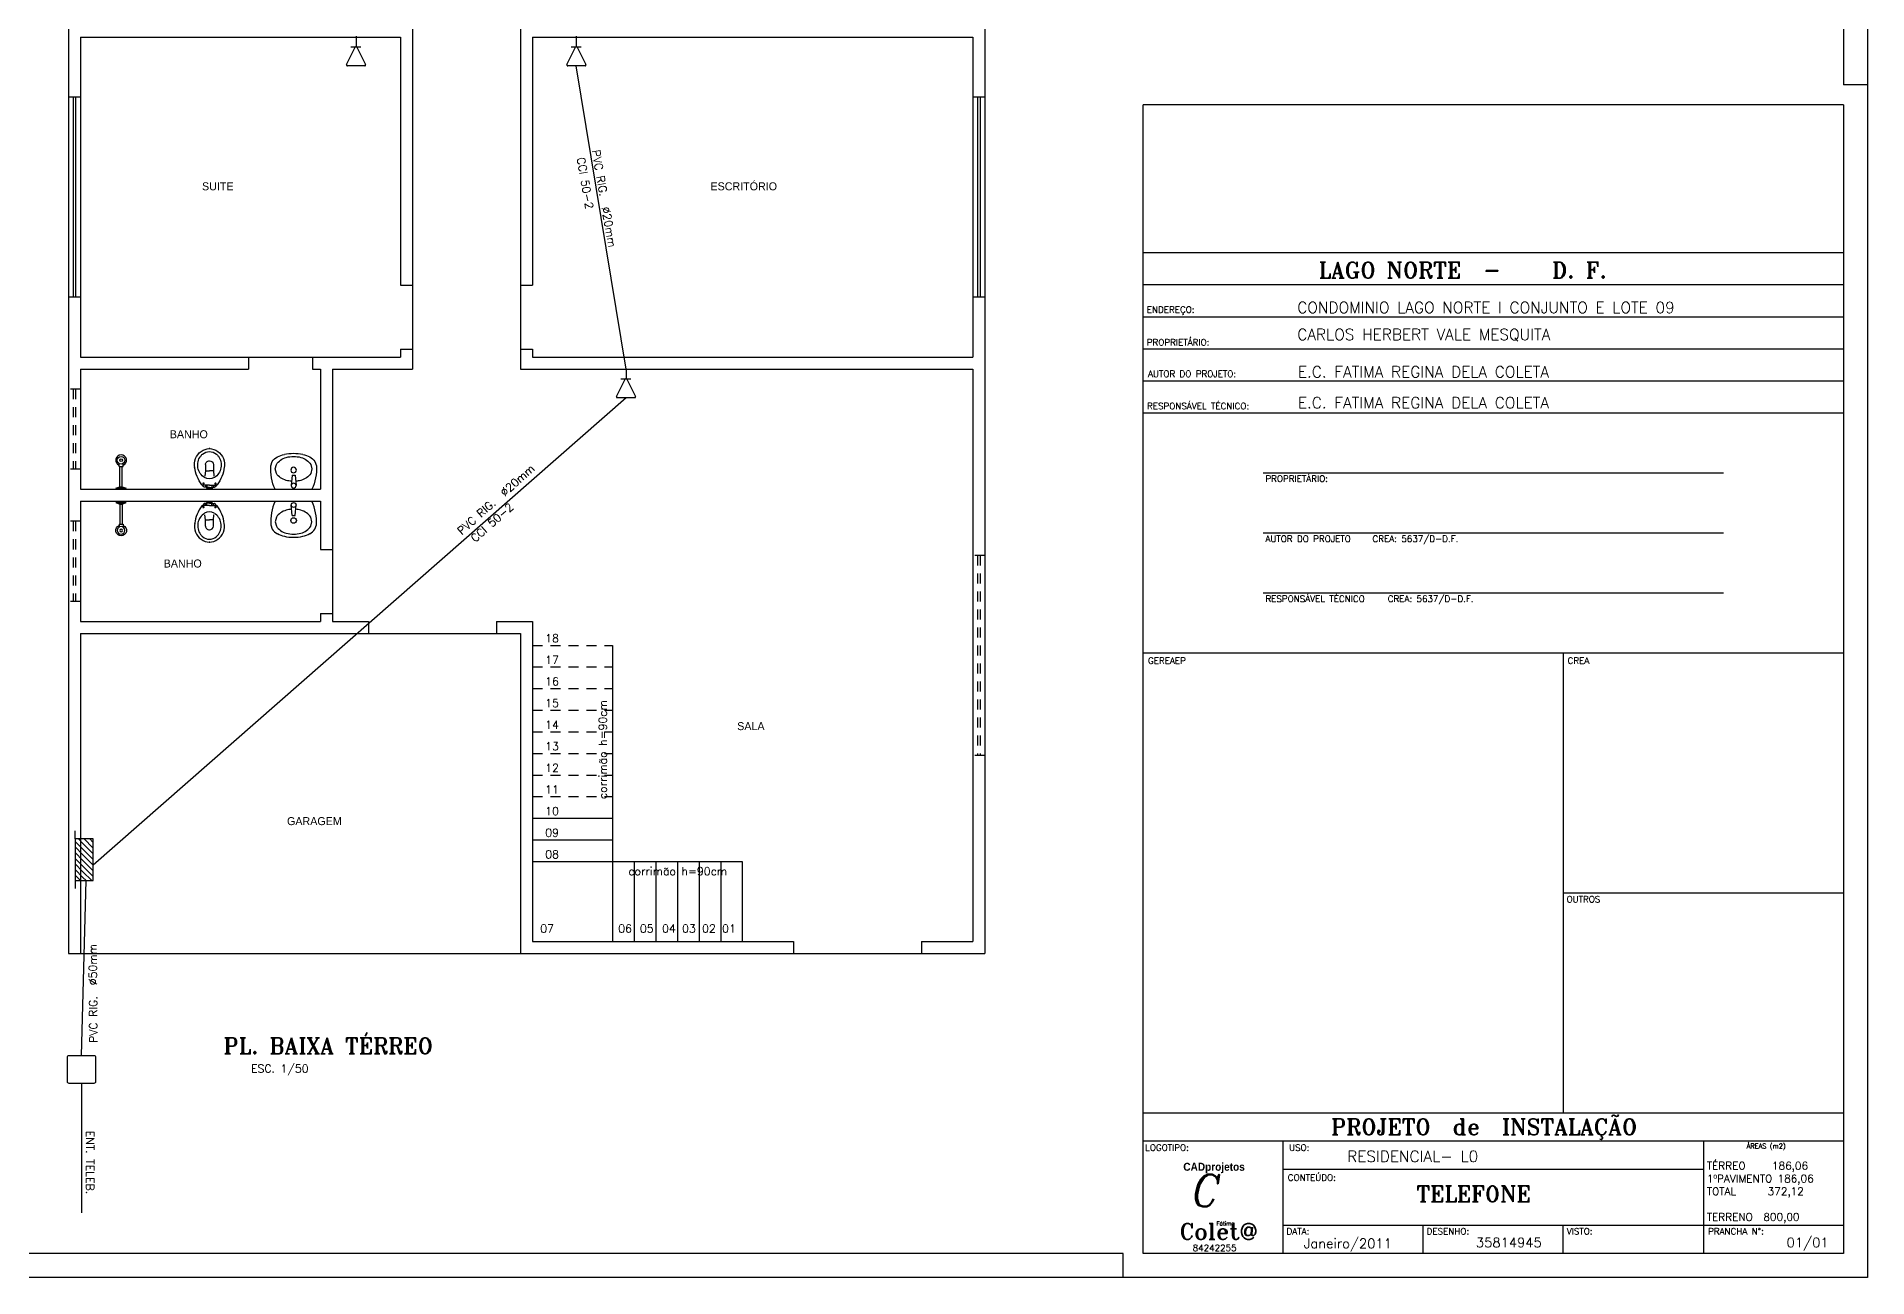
# Model space of a CAD drawing. Extents: x -5.4 to 33.1, y 0 to 28.4.
# Drawn here: x 10.26 to 33.13, y 0 to 15.5 of the extents above; entities that cross this region are included whole.
import ezdxf
from ezdxf.enums import TextEntityAlignment as Align

# ---------------------------------------------------------------- set-up
doc = ezdxf.new("R2010")
doc.units = 0
doc.header["$MEASUREMENT"] = 0
doc.linetypes.add('HIDDEN2', pattern=[0.1875, 0.125, -0.0625])
doc.layers.get('0').update_dxf_attribs({"linetype": 'CONTINUOUS'})
for name, color, linetype in [('1', 1, 'CONTINUOUS'), ('2', 2, 'CONTINUOUS'), ('3', 3, 'CONTINUOUS'), ('5', 5, 'CONTINUOUS'), ('ALVENARIA', 7, 'CONTINUOUS'), ('COR', 130, 'CONTINUOUS'), ('COTAS', 1, 'CONTINUOUS'), ('PORTAS', 2, 'CONTINUOUS'), ('SANITÁRIOS', 2, 'CONTINUOUS'), ('TEXTOS', 3, 'CONTINUOUS'), ('TXT', 2, 'CONTINUOUS')]:
    doc.layers.add(name, color=color, linetype=linetype)
doc.styles.add('ITALICC', font='italicc')
doc.styles.add('R120', font='', dxfattribs={"width": 0.9})
doc.styles.add('R140', font='ROMANT.SHX', dxfattribs={"height": 0.2})
doc.styles.add('ROMANS', font='romans', dxfattribs={"height": 0.1})
doc.styles.add('T20', font='romans.shx', dxfattribs={"height": 0.1})
doc.styles.get('R120').set_extended_font_data('Arial Rounded MT Bold', bold=True)

# ---------------------------------------------------------------- blocks, each defined once
blk = doc.blocks.new('12010224')
at = {"layer": 'SANITÁRIOS'}
for p, q in [((0.255, 0.23), (0.198, 0.214)), ((0.311, 0.214), (0.255, 0.23)), ((0.348, 0.267), (0.294, 0.285)), ((0.178, 0.021), (0.046, 0.031)), ((0.178, -0.019), (0.178, 0.021)), ((0.178, -0.019), (0.046, -0.029)), ((0.198, -0.214), (0.255, -0.23)), ((0.255, -0.23), (0.311, -0.214)), ((0.294, -0.285), (0.348, -0.267))]:
    blk.add_line(p, q, dxfattribs=at)
for centre, radius in [((0.046, 0.001), 0.03), ((0.24, 0), 0.0347)]:
    blk.add_circle(centre, radius, dxfattribs=at)
for centre, radius, start, end in [((0.254, -0.316), 0.602, 86.2102, 114.9799), ((0.224, 0.103), 0.206, 28.6904, 52.8787), ((0.437, 0), 0.338, 164.3104, 175.4853), ((0.347, 0.025), 0.245, 145.8575, 164.3104), ((0.29, 0.064), 0.176, 121.4172, 145.8575), ((0.219, 0.064), 0.176, 34.1425, 58.5828), ((0.162, 0.025), 0.245, 15.6896, 34.1425), ((0.073, 0), 0.338, 360, 15.6896), ((0.11, 0.041), 0.335, 12.7722, 28.6904), ((-0.069, 0), 0.519, 360, 12.7722), ((0.437, 0), 0.338, 184.2881, 195.6896), ((0.347, -0.025), 0.245, 195.6896, 214.1425), ((0.29, -0.064), 0.176, 214.1425, 238.5828), ((0.219, -0.064), 0.176, 301.4172, 325.8575), ((0.224, -0.103), 0.206, 307.1213, 331.3096), ((0.162, -0.025), 0.245, 325.8575, 344.3104), ((0.073, 0), 0.338, 344.3104, 360), ((0.11, -0.041), 0.335, 331.3096, 347.2278), ((-0.069, 0), 0.519, 347.2278, 360), ((0.254, 0.316), 0.602, 245.0201, 273.7898)]:
    blk.add_arc(centre, radius, start, end, dxfattribs=at)
blk = doc.blocks.new('12010111')
at = {"layer": 'SANITÁRIOS'}
for p, q in [((0, 0), (0, 0.028)), ((0, 0), (0, -0.028)), ((0.046, 0.031), (0.013, 0.031)), ((0.014, 0), (0.014, 0.028)), ((0.014, 0), (0.014, -0.028)), ((0.019, 0.031), (0.019, 0.062)), ((0.046, 0.05), (0.019, 0.05)), ((0.046, 0), (0.046, 0.089)), ((0.046, 0), (0.046, -0.089)), ((0.076, 0.075), (0.052, 0.075)), ((0.064, 0.063), (0.064, 0.087)), ((0.161, 0.056), (0.159, 0.059)), ((0.223, 0.049), (0.161, 0.056)), ((0.223, 0.049), (0.223, 0)), ((0.301, 0.049), (0.223, 0.049)), ((0.223, -0.049), (0.223, 0)), ((0.046, -0.031), (0.013, -0.031)), ((0.019, -0.031), (0.019, -0.062)), ((0.046, -0.05), (0.019, -0.05)), ((0.076, -0.075), (0.052, -0.075)), ((0.064, -0.063), (0.064, -0.087)), ((0.161, -0.056), (0.159, -0.059)), ((0.223, -0.049), (0.161, -0.056)), ((0.301, -0.049), (0.223, -0.049))]:
    blk.add_line(p, q, dxfattribs=at)
for centre in [(0.064, 0.075), (0.064, -0.075)]:
    blk.add_circle(centre, 0.00682, dxfattribs=at)
for centre, radius, start, end in [((0.007, 0.028), 0.00697, 0.8534, 179.1466), ((0.028, 0.062), 0.00909, 126.1604, 180), ((0.304, -0.315), 0.477, 122.7818, 126.1604), ((0.055, 0.089), 0.00909, 126.3456, 180), ((0.336, -0.294), 0.484, 97.6805, 126.3456), ((0.234, 0), 0.112, 147.3201, 212.6799), ((0.297, -0.04), 0.187, 54.2515, 147.3201), ((0.3, -0.02), 0.208, 36.8888, 100.1214), ((0.301, 0), 0.0486, 0, 90), ((0.301, 0), 0.0486, 270, 0), ((0.313, -0.018), 0.159, 41.3299, 54.2515), ((0.333, 0), 0.132, 318.6701, 41.3299), ((0.327, 0), 0.174, 323.1112, 36.8888), ((0.007, -0.028), 0.00697, 180.8534, 359.1466), ((0.028, -0.062), 0.00909, 180, 233.8396), ((0.304, 0.315), 0.477, 233.8396, 237.2182), ((0.055, -0.089), 0.00909, 180, 233.6544), ((0.336, 0.294), 0.484, 233.6544, 262.3195), ((0.297, 0.04), 0.187, 212.6799, 305.7485), ((0.3, 0.02), 0.208, 259.8786, 323.1112), ((0.313, 0.018), 0.159, 305.7485, 318.6701)]:
    blk.add_arc(centre, radius, start, end, dxfattribs=at)
for p in [(0, 0), (0.501, 0)]:
    blk.add_point(p, dxfattribs=at)
blk = doc.blocks.new('12010321')
at = {"layer": 'SANITÁRIOS'}
for p, q in [((0, 0.065), (0.02, 0.015)), ((0, 0.065), (0, -0.065)), ((0.005, 0.052), (0.005, -0.052)), ((0.02, 0.015), (0.02, -0.015)), ((0.02, 0.015), (0.273, 0.015)), ((0.273, 0.025), (0.31, 0.025)), ((0.273, 0.025), (0.273, -0.025)), ((0.02, -0.015), (0, -0.065)), ((0.02, -0.015), (0.273, -0.015)), ((0.273, -0.025), (0.31, -0.025))]:
    blk.add_line(p, q, dxfattribs=at)
for radius in [0.0474, 0.0174]:
    blk.add_circle((0.35, 0), radius, dxfattribs=at)
blk.add_arc((0.35, 0), 0.0674, 201.78, 158.22, dxfattribs=at)
blk = doc.blocks.new('*X18')
at = {"color": 0}
for p, q in [((17.819, 9.546), (17.885, 9.612)), ((17.859, 9.515), (17.956, 9.612)), ((17.929, 9.515), (18.027, 9.612)), ((18, 9.515), (18.097, 9.612)), ((18.071, 9.515), (18.168, 9.612)), ((18.142, 9.515), (18.239, 9.612)), ((18.212, 9.515), (18.309, 9.612)), ((17.819, 9.404), (17.929, 9.515)), ((17.819, 9.475), (17.859, 9.515)), ((17.871, 9.386), (18, 9.515)), ((17.942, 9.386), (18.071, 9.515)), ((18.012, 9.386), (18.142, 9.515)), ((18.083, 9.386), (18.212, 9.515)), ((18.154, 9.386), (18.283, 9.515)), ((18.224, 9.386), (18.343, 9.504)), ((18.283, 9.515), (18.343, 9.575)), ((18.295, 9.386), (18.343, 9.433))]:
    blk.add_line(p, q, dxfattribs=at)

msp = doc.modelspace()

# ---------------------------------------------------------------- linework, layer by layer
at = {"layer": '2'}
for p, q in [((10.654, 20.297), (10.654, 12.247)), ((22.104, 17.647), (22.104, 12.247)), ((14.954, 15.647), (14.954, 11.597)), ((16.304, 15.647), (16.304, 11.597)), ((10.804, 15.497), (14.804, 15.497)), ((10.804, 15.497), (10.804, 12.247)), ((14.804, 15.497), (14.804, 12.397)), ((16.454, 15.497), (16.454, 12.397)), ((16.454, 15.497), (21.954, 15.497)), ((21.954, 15.497), (21.954, 12.247)), ((10.804, 14.747), (10.654, 14.747)), ((22.104, 14.747), (21.954, 14.747)), ((14.804, 12.397), (14.954, 12.397)), ((16.304, 12.397), (16.454, 12.397)), ((10.804, 12.247), (10.654, 12.247)), ((10.654, 12.247), (10.654, 11.097)), ((10.804, 12.247), (10.804, 11.497)), ((22.104, 12.247), (21.954, 12.247)), ((21.954, 12.247), (21.954, 11.497)), ((22.104, 12.247), (22.104, 4.047)), ((10.804, 11.497), (12.904, 11.497)), ((12.904, 11.497), (12.904, 11.347)), ((12.904, 11.497), (14.804, 11.497)), ((13.704, 11.497), (13.704, 11.347)), ((14.804, 11.597), (14.954, 11.597)), ((14.804, 11.597), (14.804, 11.497)), ((14.954, 11.597), (14.954, 11.347)), ((16.304, 11.597), (16.454, 11.597)), ((16.304, 11.597), (16.304, 11.347)), ((16.454, 11.597), (16.454, 11.497)), ((16.454, 11.497), (21.954, 11.497)), ((10.804, 11.347), (12.904, 11.347)), ((10.804, 11.347), (10.804, 11.097)), ((13.704, 11.347), (13.804, 11.347)), ((13.804, 11.347), (13.804, 9.847)), ((13.954, 11.347), (13.954, 8.297)), ((13.954, 11.347), (14.954, 11.347)), ((16.304, 11.347), (21.954, 11.347)), ((21.954, 11.347), (21.954, 4.197)), ((10.654, 11.097), (10.654, 10.097)), ((10.804, 11.097), (10.804, 10.097)), ((10.654, 10.097), (10.654, 9.447)), ((10.804, 10.097), (10.804, 9.847)), ((10.804, 9.847), (13.804, 9.847)), ((10.804, 9.697), (13.804, 9.697)), ((10.804, 9.697), (10.804, 9.447)), ((13.804, 9.697), (13.804, 9.097)), ((10.654, 9.447), (10.654, 8.447)), ((10.804, 9.447), (10.804, 8.447)), ((13.804, 9.097), (13.954, 9.097)), ((10.654, 8.447), (10.654, 4.047)), ((10.804, 8.447), (10.804, 8.197)), ((13.804, 8.297), (13.954, 8.297)), ((13.804, 8.297), (13.804, 8.197)), ((13.954, 8.297), (13.954, 8.197)), ((10.804, 8.197), (13.804, 8.197)), ((10.804, 8.047), (14.404, 8.047)), ((10.804, 8.047), (10.804, 4.047)), ((13.954, 8.197), (14.404, 8.197)), ((14.404, 8.197), (14.404, 8.047)), ((14.404, 8.047), (16.304, 8.047)), ((16.004, 8.197), (16.004, 8.047)), ((16.004, 8.197), (16.454, 8.197)), ((16.304, 8.047), (16.304, 4.047)), ((16.454, 8.197), (16.454, 4.197)), ((17.454, 7.897), (17.454, 4.197)), ((16.454, 5.737), (17.454, 5.737)), ((16.454, 5.467), (17.454, 5.467)), ((16.454, 5.197), (19.074, 5.197)), ((17.724, 5.197), (17.724, 4.197)), ((17.994, 5.197), (17.994, 4.197)), ((18.264, 5.197), (18.264, 4.197)), ((18.534, 5.197), (18.534, 4.197)), ((18.804, 5.197), (18.804, 4.197)), ((19.074, 5.197), (19.074, 4.197)), ((16.454, 4.197), (19.074, 4.197)), ((19.074, 4.197), (19.714, 4.197)), ((19.714, 4.197), (19.714, 4.047)), ((21.314, 4.197), (21.314, 4.047)), ((21.314, 4.197), (21.954, 4.197)), ((10.654, 4.047), (10.804, 4.047)), ((10.804, 4.047), (16.304, 4.047)), ((16.304, 4.047), (21.314, 4.047)), ((21.314, 4.047), (22.104, 4.047))]:
    msp.add_line(p, q, dxfattribs=at)
at = {"layer": '2', "linetype": 'HIDDEN2'}
for p, q in [((16.454, 7.897), (17.454, 7.897)), ((16.454, 7.627), (17.454, 7.627)), ((16.454, 7.357), (17.454, 7.357)), ((16.454, 7.087), (17.454, 7.087)), ((16.454, 6.817), (17.454, 6.817)), ((16.454, 6.547), (17.454, 6.547)), ((16.454, 6.277), (17.454, 6.277)), ((16.454, 6.007), (17.454, 6.007))]:
    msp.add_line(p, q, dxfattribs=at)
at = {"layer": '3'}
for p, q in [((17.621, 11.347), (17, 15.139)), ((17.621, 10.991), (10.964, 5.151)), ((10.817, 2.774), (10.874, 4.958))]:
    msp.add_line(p, q, dxfattribs=at)
at = {"layer": '3', "linetype": 'CONTINUOUS'}
for p, q in [((10.714, 14.747), (10.714, 12.247)), ((10.744, 14.747), (10.744, 12.247)), ((22.014, 14.747), (22.014, 12.247)), ((22.044, 14.747), (22.044, 12.247))]:
    msp.add_line(p, q, dxfattribs=at)
at = {"layer": '3', "linetype": 'HIDDEN2'}
for p, q in [((10.804, 11.097), (10.654, 11.097)), ((10.714, 11.097), (10.714, 10.097)), ((10.744, 11.097), (10.744, 10.097)), ((10.804, 10.097), (10.654, 10.097)), ((10.804, 9.447), (10.654, 9.447)), ((10.714, 9.447), (10.714, 8.447)), ((10.744, 9.447), (10.744, 8.447)), ((22.104, 9.022), (21.954, 9.022)), ((22.014, 9.022), (22.014, 6.522)), ((22.044, 9.022), (22.044, 6.522)), ((10.804, 8.447), (10.654, 8.447)), ((22.104, 6.522), (21.954, 6.522))]:
    msp.add_line(p, q, dxfattribs=at)
at = {"layer": 'ALVENARIA'}
for p, q in [((32.832, 28.081), (32.832, 14.9)), ((33.132, 14.9), (32.832, 14.9)), ((32.832, 12.8), (24.082, 12.8)), ((24.082, 10.8), (24.082, 12.8)), ((32.832, 12.8), (32.832, 10.8)), ((32.832, 10.8), (24.082, 10.8)), ((24.082, 0.3), (24.082, 2.05)), ((32.832, 2.05), (24.082, 2.05)), ((32.832, 2.05), (32.832, 0.3)), ((23.832, 0.3), (-3.823, 0.3)), ((23.832, 0), (23.832, 0.3)), ((32.832, 0.3), (24.082, 0.3))]:
    msp.add_line(p, q, dxfattribs=at)
at = {"layer": 'COTAS'}
for p, q in [((33.132, 28.381), (33.132, 0)), ((24.082, 12.8), (24.082, 14.65)), ((32.832, 14.65), (24.082, 14.65)), ((32.832, 14.65), (32.832, 12.8)), ((32.832, 12.4), (24.082, 12.4)), ((32.832, 12), (24.082, 12)), ((32.832, 11.6), (24.082, 11.6)), ((32.832, 11.2), (24.082, 11.2)), ((24.082, 2.05), (24.082, 10.8)), ((32.832, 10.8), (32.832, 2.05)), ((31.332, 10.05), (25.582, 10.05)), ((31.332, 9.3), (25.582, 9.3)), ((31.332, 8.55), (25.582, 8.55)), ((32.832, 7.8), (24.082, 7.8)), ((29.332, 7.8), (29.332, 2.05)), ((32.832, 4.8), (29.332, 4.8)), ((32.832, 1.7), (24.082, 1.7)), ((25.832, 1.35), (25.832, 1.7)), ((31.082, 1.7), (31.082, 1.35)), ((25.832, 0.3), (25.832, 0.65)), ((27.582, 0.3), (27.582, 0.65)), ((29.332, 0.3), (29.332, 0.65)), ((32.832, 0.65), (31.082, 0.65)), ((31.082, 0.65), (31.082, 0.3)), ((33.132, 0), (-5.408, 0))]:
    msp.add_line(p, q, dxfattribs=at)
at = {"layer": 'PORTAS'}
for p, q in [((25.832, 0.65), (25.832, 1.35)), ((31.082, 1.35), (25.832, 1.35)), ((31.082, 1.35), (31.082, 0.65)), ((31.082, 0.65), (25.832, 0.65))]:
    msp.add_line(p, q, dxfattribs=at)
at = {"layer": 'TEXTOS'}
for p, q in [((14.13, 15.153), (14.238, 15.371)), ((14.184, 15.376), (14.309, 15.376)), ((14.247, 15.51), (14.247, 15.376)), ((14.256, 15.371), (14.365, 15.153)), ((16.883, 15.153), (16.991, 15.371)), ((16.937, 15.376), (17.062, 15.376)), ((17, 15.51), (17, 15.376)), ((17.009, 15.371), (17.118, 15.153)), ((14.356, 15.139), (14.139, 15.139)), ((17.109, 15.139), (16.892, 15.139)), ((17.503, 11.005), (17.612, 11.223)), ((17.558, 11.228), (17.683, 11.228)), ((17.621, 11.347), (17.621, 11.228)), ((17.63, 11.223), (17.739, 11.005)), ((17.73, 10.991), (17.512, 10.991)), ((10.736, 5.481), (10.736, 5.581)), ((10.736, 4.958), (10.736, 4.858)), ((10.817, 2.424), (10.817, 0.806))]:
    msp.add_line(p, q, dxfattribs=at)
msp.add_lwpolyline([(10.736, 4.958), (10.962, 4.958), (10.962, 5.481), (10.736, 5.481)], close=True, dxfattribs=at)
msp.add_lwpolyline([(10.992, 2.754), (10.992, 2.444, -0.414214), (10.972, 2.424), (10.662, 2.424, -0.414214), (10.642, 2.444), (10.642, 2.754, -0.414214), (10.662, 2.774), (10.972, 2.774, -0.414214)], format="xyb", close=True, dxfattribs=at)
for centre, start, end in [((14.247, 15.367), 26.5651, 153.4349), ((17, 15.367), 26.5651, 153.4349), ((14.139, 15.149), 153.4349, 270), ((14.356, 15.149), 270, 26.5651), ((16.892, 15.149), 153.4349, 270), ((17.109, 15.149), 270, 26.5651), ((17.621, 11.219), 26.5651, 153.4349), ((17.512, 11.001), 153.4349, 270), ((17.73, 11.001), 270, 26.5651)]:
    msp.add_arc(centre, 0.01, start, end, dxfattribs=at)

# ---------------------------------------------------------------- block references
at = {"layer": '1', "xscale": -1}
for name, p, rotation in [('12010111', (12.416, 9.854), 270), ('12010224', (13.467, 9.847), 270), ('12010321', (11.312, 9.683), 90)]:
    msp.add_blockref(name, p, dxfattribs=dict(at, rotation=rotation))
at = {"layer": '1'}
for name, p, rotation in [('12010321', (11.312, 9.86), 90), ('12010111', (12.416, 9.689), 270), ('12010224', (13.467, 9.697), 270)]:
    msp.add_blockref(name, p, dxfattribs=dict(at, rotation=rotation))
at = {"layer": 'TEXTOS', "rotation": 90}
msp.add_blockref('*X18', (20.349, -12.861), dxfattribs=at)

# ---------------------------------------------------------------- texts
at = {"layer": '5'}
for s, height, style, p in [('LAGO NORTE  -   D. F.', 0.2, 'R140', (26.275, 12.486)), ('CONDOMINIO LAGO NORTE I CONJUNTO E LOTE 09', 0.14, 'ROMANS', (26.008, 12.048)), ('CARLOS HERBERT VALE MESQUITA', 0.14, 'ROMANS', (26.008, 11.712)), ('E.C. FATIMA REGINA DELA COLETA', 0.14, 'ROMANS', (26.016, 11.245)), ('E.C. FATIMA REGINA DELA COLETA', 0.14, 'ROMANS', (26.016, 10.859)), ('TELEFONE', 0.2, 'R140', (27.496, 0.942))]:
    msp.add_text(s, height=height, dxfattribs=dict(at, style=style)).set_placement(p)
at = {"layer": 'ALVENARIA', "color": 3, "insert": (12.592, 2.993), "char_height": 0.2, "attachment_point": 1, "style": 'T20'}
msp.add_mtext('{\\Fromant.shx|c1;\\C5;PL. BAIXA\\Fromant.shx|c0; TÉRREO\\Fromant.shx|c1;\\P\\H0.5x;\\C2;     ESC. 1/50}', dxfattribs=at)
at = {"layer": 'COR', "style": 'R140'}
msp.add_text('Colet@', height=0.2, dxfattribs=at).set_placement((24.539, 0.474))
at = {"layer": 'COTAS'}
for s, height, style, p in [('PROJETO  de  INSTALAÇÃO', 0.2, 'R140', (26.431, 1.781)), ('RESIDENCIAL- L0', 0.14, 'R140', (26.631, 1.442)), ('C', 0.4, 'ITALICC', (24.689, 0.885))]:
    msp.add_text(s, height=height, dxfattribs=dict(at, style=style)).set_placement(p)
at = {"layer": 'COTAS', "color": 3, "insert": (31.125, 0.678), "char_height": 0.0959, "attachment_point": 7, "style": 'ROMANS'}
msp.add_mtext('TÉRREO     186,06\\P1ºPAVIMENTO 186,06\\PTOTAL      372,12\\P\\PTERRENO  800,00', dxfattribs=at)
at = {"layer": 'PORTAS', "style": 'ROMANS'}
for s, height, p in [('ENDEREÇO:', 0.08, (24.128, 12.052)), ('PROPRIETÁRIO:', 0.08, (24.128, 11.644)), ('AUTOR DO PROJETO:', 0.08, (24.143, 11.25)), ('RESPONSÁVEL TÉCNICO:', 0.08, (24.131, 10.847)), ('PROPRIETÁRIO:', 0.08, (25.61, 9.94)), ('AUTOR DO PROJETO   CREA: 5637/D-D.F.', 0.08, (25.61, 9.189)), ('RESPONSÁVEL TÉCNICO   CREA: 5637/D-D.F.', 0.08, (25.61, 8.439)), ('GEREAEP', 0.08, (24.143, 7.666)), ('CREA', 0.08, (29.386, 7.666)), ('OUTROS', 0.08, (29.373, 4.685)), ('LOGOTIPO:', 0.08, (24.108, 1.582)), ('USO:', 0.08, (25.905, 1.582)), ('ÁREAS (m2)', 0.06, (31.623, 1.611)), ('CONTEÚDO:', 0.08, (25.89, 1.207)), ('Fátima', 0.05, (24.999, 0.65)), ('DATA:', 0.08, (25.874, 0.536)), ('DESENHO:', 0.08, (27.624, 0.536)), ('VISTO:', 0.08, (29.375, 0.536)), ('PRANCHA N%%D:', 0.08, (31.141, 0.536))]:
    msp.add_text(s, height=height, dxfattribs=at).set_placement(p)
at = {"layer": 'PORTAS', "style": 'R120', "width": 0.9}
msp.add_text('CADprojetos', height=0.1, dxfattribs=at).set_placement((24.584, 1.332))
at = {"layer": 'TEXTOS', "style": 'ROMANS'}
for s, rotation, p in [('CCI 50-2 ', 279.7428, (17.117, 13.639)), ('PVC RIG.  %%C20mm', 279.7428, (17.348, 13.479)), ('PVC RIG.  %%C20mm', 41.7052, (15.995, 9.72)), ('CCI 50-2 ', 41.7052, (15.972, 9.455)), ('PVC RIG.  %%C50mm', 90.4743, (10.961, 3.547))]:
    msp.add_text(s, height=0.1, rotation=rotation, dxfattribs=at).set_placement(p, align=Align.MIDDLE)
at = {"layer": 'TEXTOS'}
for s, p in [('SUITE', (12.323, 13.583)), ('ESCRITÓRIO', (18.676, 13.583)), ('BANHO', (11.92, 10.485)), ('BANHO', (11.844, 8.87)), ('SALA', (19.01, 6.838)), ('GARAGEM', (13.385, 5.651))]:
    msp.add_text(s, height=0.1, dxfattribs=at).set_placement(p)
at = {"layer": 'TEXTOS', "style": 'ROMANS'}
msp.add_text('ENT. TELEB.', height=0.1, rotation=270, dxfattribs=at).set_placement((10.875, 1.833))
for s, height, p in [('Janeiro/2011', 0.12, (26.09, 0.364)), ('35814945', 0.12, (28.24, 0.376)), ('01/01', 0.12, (32.123, 0.376)), ('84242255', 0.08, (24.701, 0.328))]:
    msp.add_text(s, height=height, dxfattribs=at).set_placement(p)
at = {"layer": 'TXT', "style": 'ROMANS'}
for s, p in [('18', (16.697, 7.986)), ('17', (16.697, 7.716)), ('16', (16.697, 7.446)), ('15', (16.697, 7.176)), ('14', (16.697, 6.906)), ('13', (16.697, 6.636)), ('12', (16.697, 6.366)), ('11', (16.697, 6.096)), ('10', (16.697, 5.826)), ('09', (16.697, 5.556)), ('08', (16.697, 5.286)), ('corrimão h=90cm', (18.267, 5.077)), ('07', (16.635, 4.359)), ('06', (17.609, 4.359)), ('05', (17.88, 4.359)), ('04', (18.157, 4.359)), ('03', (18.407, 4.359)), ('02', (18.657, 4.359)), ('01', (18.907, 4.359))]:
    msp.add_text(s, height=0.1, dxfattribs=at).set_placement(p, align=Align.MIDDLE)
msp.add_text('corrimão h=90cm', height=0.1, rotation=90, dxfattribs=at).set_placement((17.328, 6.594), align=Align.MIDDLE)

doc.saveas('drawing.dxf')
